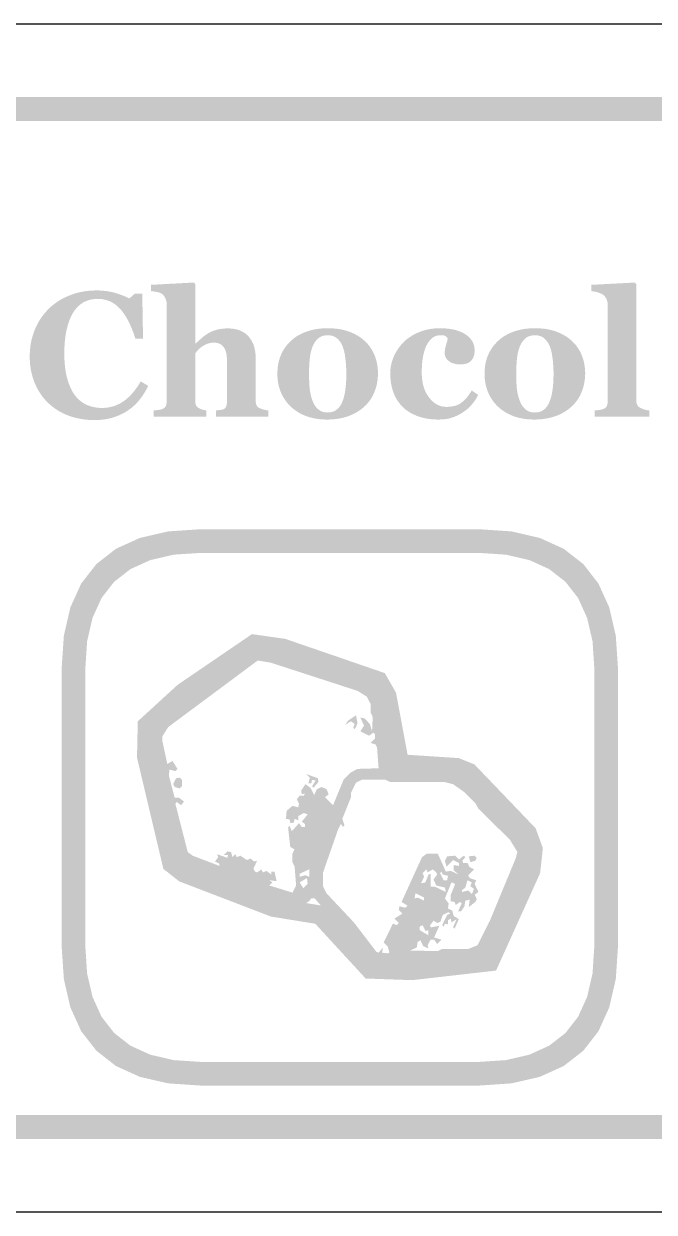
# Model space of a CAD drawing. Header units: millimetres. Extents: x 6 to 594, y 82 to 394.
# Drawn here: x 389.26 to 399.91, y 211.96 to 232.04 of the extents above; entities that cross this region are included whole.
import ezdxf

# ---------------------------------------------------------------- set-up
doc = ezdxf.new("R2010")
doc.units = ezdxf.units.MM
doc.layers.add('CUT', color=1, linetype='Continuous')
doc.layers.add('RASTER', color=7, linetype='Continuous')

msp = doc.modelspace()

# ---------------------------------------------------------------- hatches: boundary and pattern name
at = {"layer": 'RASTER'}
h = msp.add_hatch(color=7, dxfattribs=at)
h.paths.add_polyline_path([(363.8, 228.6), (363.834, 229.116), (363.938, 229.563), (364.109, 229.941), (364.35, 230.25), (364.659, 230.491), (365.038, 230.663), (365.484, 230.766), (366, 230.8), (423.2, 230.8), (423.716, 230.766), (424.163, 230.663), (424.541, 230.491), (424.85, 230.25), (425.091, 229.941), (425.263, 229.563), (425.366, 229.116), (425.4, 228.6), (425.4, 215.4), (425.366, 214.884), (425.263, 214.438), (425.091, 214.059), (424.85, 213.75), (424.541, 213.509), (424.163, 213.337), (423.716, 213.234), (423.2, 213.2), (366, 213.2), (365.484, 213.234), (365.038, 213.337), (364.659, 213.509), (364.35, 213.75), (364.109, 214.059), (363.938, 214.438), (363.834, 214.884), (363.8, 215.4)])
h.paths.add_polyline_path([(364.2, 228.6), (364.2, 215.4), (364.228, 214.978), (364.313, 214.613), (364.453, 214.303), (364.65, 214.05), (364.903, 213.853), (365.213, 213.712), (365.578, 213.628), (366, 213.6), (423.2, 213.6), (423.622, 213.628), (423.988, 213.712), (424.297, 213.853), (424.55, 214.05), (424.747, 214.303), (424.888, 214.613), (424.972, 214.978), (425, 215.4), (425, 228.6), (424.972, 229.022), (424.888, 229.388), (424.747, 229.697), (424.55, 229.95), (424.297, 230.147), (423.988, 230.288), (423.622, 230.372), (423.2, 230.4), (366, 230.4), (365.578, 230.372), (365.213, 230.288), (364.903, 230.147), (364.65, 229.95), (364.453, 229.697), (364.313, 229.388), (364.228, 229.022), (364.2, 228.6)])
for points in [[(390.447, 225.344), (390.39, 225.345), (390.335, 225.349), (390.28, 225.355), (390.226, 225.363), (390.173, 225.373), (390.121, 225.386), (390.07, 225.401), (390.019, 225.418), (389.97, 225.438), (389.923, 225.459), (389.877, 225.483), (389.833, 225.509), (389.79, 225.537), (389.749, 225.567), (389.71, 225.599), (389.672, 225.633), (389.637, 225.668), (389.604, 225.706), (389.572, 225.745), (389.543, 225.787), (389.515, 225.83), (389.489, 225.876), (389.466, 225.924), (389.444, 225.973), (389.424, 226.025), (389.407, 226.077), (389.393, 226.131), (389.381, 226.186), (389.372, 226.243), (389.365, 226.3), (389.362, 226.359), (389.36, 226.42), (389.362, 226.479), (389.366, 226.538), (389.372, 226.596), (389.381, 226.652), (389.393, 226.708), (389.408, 226.762), (389.425, 226.815), (389.444, 226.867), (389.467, 226.918), (389.491, 226.967), (389.517, 227.014), (389.546, 227.059), (389.576, 227.103), (389.609, 227.145), (389.644, 227.185), (389.681, 227.224), (389.719, 227.26), (389.76, 227.294), (389.802, 227.325), (389.845, 227.355), (389.891, 227.383), (389.939, 227.408), (389.989, 227.432), (390.04, 227.453), (390.093, 227.472), (390.147, 227.489), (390.201, 227.503), (390.257, 227.514), (390.313, 227.523), (390.371, 227.529), (390.429, 227.533), (390.488, 227.534), (390.531, 227.534), (390.573, 227.532), (390.613, 227.528), (390.653, 227.524), (390.692, 227.518), (390.73, 227.511), (390.767, 227.502), (390.803, 227.493), (390.838, 227.482), (390.871, 227.471), (390.904, 227.46), (390.934, 227.448), (390.964, 227.436), (390.992, 227.424), (391.018, 227.411), (391.043, 227.398), (391.134, 227.479), (391.262, 227.479), (391.275, 226.72), (391.146, 226.72), (391.118, 226.804), (391.088, 226.882), (391.057, 226.954), (391.025, 227.021), (390.991, 227.082), (390.956, 227.137), (390.92, 227.186), (390.882, 227.23), (390.843, 227.268), (390.801, 227.301), (390.757, 227.329), (390.712, 227.352), (390.664, 227.369), (390.614, 227.382), (390.561, 227.39), (390.507, 227.392), (390.44, 227.388), (390.378, 227.377), (390.319, 227.358), (390.265, 227.332), (390.214, 227.297), (390.168, 227.256), (390.126, 227.207), (390.088, 227.15), (390.055, 227.086), (390.025, 227.016), (390.001, 226.94), (389.981, 226.858), (389.965, 226.77), (389.954, 226.676), (389.947, 226.576), (389.945, 226.469), (389.945, 226.409), (389.948, 226.35), (389.952, 226.294), (389.957, 226.24), (389.964, 226.188), (389.972, 226.139), (389.982, 226.092), (389.994, 226.047), (390.007, 226.004), (390.02, 225.963), (390.035, 225.925), (390.05, 225.889), (390.067, 225.855), (390.084, 225.822), (390.103, 225.793), (390.122, 225.765), (390.144, 225.738), (390.166, 225.713), (390.19, 225.69), (390.215, 225.668), (390.24, 225.649), (390.267, 225.631), (390.294, 225.615), (390.323, 225.601), (390.352, 225.589), (390.382, 225.579), (390.413, 225.57), (390.445, 225.562), (390.477, 225.557), (390.51, 225.553), (390.544, 225.55), (390.579, 225.549), (390.63, 225.551), (390.679, 225.556), (390.727, 225.565), (390.773, 225.577), (390.818, 225.593), (390.861, 225.612), (390.904, 225.635), (390.944, 225.661), (390.984, 225.69), (391.023, 225.724), (391.061, 225.76), (391.098, 225.801), (391.134, 225.845), (391.169, 225.892), (391.203, 225.943), (391.237, 225.998), (391.363, 225.921), (391.347, 225.89), (391.33, 225.859), (391.313, 225.829), (391.295, 225.799), (391.277, 225.771), (391.258, 225.743), (391.239, 225.717), (391.219, 225.691), (391.199, 225.666), (391.177, 225.642), (391.155, 225.618), (391.132, 225.596), (391.109, 225.575), (391.084, 225.554), (391.059, 225.534), (391.033, 225.516), (391.004, 225.496), (390.974, 225.478), (390.943, 225.46), (390.911, 225.444), (390.879, 225.429), (390.846, 225.415), (390.812, 225.402), (390.777, 225.39), (390.742, 225.379), (390.704, 225.37), (390.665, 225.362), (390.625, 225.356), (390.583, 225.351), (390.539, 225.347), (390.494, 225.345), (390.447, 225.344)], [(393.392, 225.4), (392.51, 225.4), (392.51, 225.507), (392.517, 225.508), (392.525, 225.508), (392.533, 225.509), (392.542, 225.51), (392.55, 225.511), (392.559, 225.512), (392.569, 225.513), (392.579, 225.514), (392.588, 225.515), (392.597, 225.517), (392.605, 225.518), (392.613, 225.52), (392.62, 225.522), (392.626, 225.524), (392.632, 225.526), (392.637, 225.529), (392.645, 225.533), (392.651, 225.538), (392.658, 225.543), (392.663, 225.549), (392.668, 225.555), (392.673, 225.561), (392.677, 225.568), (392.68, 225.576), (392.683, 225.584), (392.686, 225.593), (392.688, 225.603), (392.69, 225.614), (392.691, 225.626), (392.692, 225.638), (392.693, 225.652), (392.693, 225.667), (392.693, 226.352), (392.692, 226.389), (392.689, 226.423), (392.685, 226.455), (392.679, 226.484), (392.671, 226.511), (392.661, 226.536), (392.65, 226.558), (392.636, 226.578), (392.622, 226.595), (392.605, 226.61), (392.587, 226.623), (392.568, 226.634), (392.547, 226.642), (392.525, 226.648), (392.501, 226.651), (392.476, 226.652), (392.461, 226.652), (392.447, 226.651), (392.433, 226.65), (392.419, 226.648), (392.406, 226.646), (392.393, 226.643), (392.38, 226.639), (392.367, 226.635), (392.354, 226.63), (392.342, 226.625), (392.329, 226.619), (392.317, 226.613), (392.305, 226.607), (392.292, 226.599), (392.28, 226.592), (392.268, 226.584), (392.258, 226.576), (392.248, 226.569), (392.238, 226.561), (392.23, 226.554), (392.221, 226.546), (392.214, 226.539), (392.207, 226.531), (392.2, 226.524), (392.194, 226.516), (392.188, 226.509), (392.182, 226.501), (392.176, 226.495), (392.171, 226.488), (392.166, 226.482), (392.161, 226.475), (392.157, 226.469), (392.157, 225.683), (392.157, 225.67), (392.157, 225.657), (392.158, 225.645), (392.16, 225.634), (392.162, 225.624), (392.164, 225.614), (392.167, 225.605), (392.17, 225.597), (392.173, 225.589), (392.178, 225.582), (392.183, 225.575), (392.189, 225.568), (392.195, 225.562), (392.203, 225.556), (392.211, 225.55), (392.22, 225.545), (392.225, 225.542), (392.231, 225.539), (392.238, 225.536), (392.245, 225.533), (392.253, 225.53), (392.26, 225.527), (392.269, 225.524), (392.277, 225.522), (392.286, 225.519), (392.295, 225.517), (392.304, 225.515), (392.313, 225.513), (392.321, 225.511), (392.33, 225.509), (392.339, 225.508), (392.347, 225.507), (392.347, 225.4), (391.456, 225.4), (391.456, 225.507), (391.466, 225.508), (391.475, 225.508), (391.485, 225.509), (391.494, 225.51), (391.503, 225.511), (391.512, 225.512), (391.521, 225.513), (391.53, 225.514), (391.539, 225.515), (391.548, 225.517), (391.556, 225.518), (391.564, 225.52), (391.572, 225.522), (391.58, 225.524), (391.587, 225.526), (391.594, 225.529), (391.605, 225.534), (391.616, 225.539), (391.625, 225.544), (391.634, 225.55), (391.641, 225.557), (391.648, 225.564), (391.653, 225.571), (391.658, 225.579), (391.662, 225.588), (391.665, 225.597), (391.668, 225.607), (391.67, 225.618), (391.672, 225.629), (391.674, 225.641), (391.674, 225.653), (391.675, 225.667), (391.675, 227.3), (391.674, 227.312), (391.673, 227.324), (391.672, 227.336), (391.669, 227.348), (391.666, 227.361), (391.662, 227.374), (391.658, 227.386), (391.653, 227.4), (391.647, 227.412), (391.641, 227.424), (391.634, 227.435), (391.626, 227.446), (391.618, 227.455), (391.61, 227.464), (391.601, 227.472), (391.591, 227.479), (391.583, 227.483), (391.575, 227.488), (391.566, 227.492), (391.555, 227.496), (391.544, 227.499), (391.532, 227.503), (391.52, 227.506), (391.506, 227.509), (391.493, 227.511), (391.479, 227.514), (391.466, 227.516), (391.454, 227.518), (391.441, 227.519), (391.429, 227.521), (391.418, 227.522), (391.407, 227.523), (391.407, 227.629), (392.135, 227.668), (392.157, 227.644), (392.157, 226.636), (392.163, 226.636), (392.176, 226.649), (392.19, 226.661), (392.203, 226.672), (392.215, 226.684), (392.228, 226.695), (392.24, 226.706), (392.252, 226.716), (392.263, 226.726), (392.274, 226.736), (392.286, 226.747), (392.299, 226.757), (392.312, 226.767), (392.326, 226.777), (392.341, 226.787), (392.356, 226.797), (392.372, 226.808), (392.386, 226.816), (392.401, 226.825), (392.417, 226.833), (392.434, 226.84), (392.453, 226.848), (392.472, 226.855), (392.492, 226.861), (392.513, 226.868), (392.535, 226.874), (392.558, 226.879), (392.581, 226.883), (392.604, 226.886), (392.628, 226.889), (392.652, 226.891), (392.677, 226.892), (392.702, 226.893), (392.759, 226.891), (392.813, 226.884), (392.863, 226.874), (392.909, 226.859), (392.952, 226.839), (392.991, 226.816), (393.027, 226.788), (393.058, 226.756), (393.086, 226.721), (393.11, 226.683), (393.131, 226.642), (393.148, 226.599), (393.161, 226.552), (393.17, 226.503), (393.176, 226.452), (393.178, 226.398), (393.178, 225.68), (393.178, 225.667), (393.179, 225.654), (393.18, 225.642), (393.182, 225.631), (393.184, 225.621), (393.187, 225.611), (393.19, 225.602), (393.194, 225.593), (393.198, 225.586), (393.204, 225.578), (393.21, 225.571), (393.217, 225.564), (393.225, 225.558), (393.234, 225.552), (393.243, 225.547), (393.254, 225.542), (393.26, 225.539), (393.267, 225.536), (393.274, 225.534), (393.282, 225.531), (393.289, 225.529), (393.297, 225.526), (393.304, 225.524), (393.312, 225.522), (393.321, 225.519), (393.329, 225.517), (393.339, 225.515), (393.348, 225.514), (393.358, 225.512), (393.369, 225.51), (393.38, 225.508), (393.392, 225.507)], [(399.827, 225.4), (398.908, 225.4), (398.908, 225.507), (398.918, 225.508), (398.927, 225.508), (398.936, 225.509), (398.946, 225.51), (398.955, 225.511), (398.964, 225.512), (398.973, 225.513), (398.982, 225.514), (398.991, 225.515), (399, 225.517), (399.008, 225.518), (399.016, 225.52), (399.024, 225.522), (399.031, 225.524), (399.039, 225.526), (399.046, 225.529), (399.057, 225.534), (399.067, 225.539), (399.077, 225.544), (399.085, 225.55), (399.093, 225.557), (399.099, 225.564), (399.105, 225.571), (399.11, 225.579), (399.113, 225.588), (399.117, 225.597), (399.12, 225.607), (399.122, 225.618), (399.124, 225.629), (399.125, 225.641), (399.126, 225.653), (399.126, 225.667), (399.126, 227.29), (399.126, 227.303), (399.125, 227.317), (399.123, 227.33), (399.121, 227.343), (399.117, 227.356), (399.114, 227.369), (399.109, 227.381), (399.104, 227.393), (399.098, 227.404), (399.091, 227.415), (399.084, 227.425), (399.077, 227.435), (399.069, 227.444), (399.061, 227.452), (399.052, 227.459), (399.043, 227.465), (399.035, 227.47), (399.026, 227.475), (399.017, 227.48), (399.006, 227.484), (398.995, 227.489), (398.982, 227.493), (398.969, 227.498), (398.954, 227.502), (398.94, 227.506), (398.925, 227.51), (398.912, 227.513), (398.898, 227.516), (398.886, 227.518), (398.873, 227.52), (398.861, 227.522), (398.85, 227.523), (398.85, 227.629), (399.586, 227.668), (399.608, 227.644), (399.608, 225.686), (399.609, 225.672), (399.609, 225.66), (399.611, 225.648), (399.613, 225.637), (399.616, 225.626), (399.619, 225.616), (399.623, 225.606), (399.627, 225.598), (399.632, 225.59), (399.638, 225.582), (399.645, 225.575), (399.652, 225.568), (399.66, 225.561), (399.669, 225.555), (399.679, 225.55), (399.689, 225.545), (399.696, 225.542), (399.704, 225.539), (399.711, 225.536), (399.719, 225.533), (399.727, 225.53), (399.734, 225.527), (399.742, 225.524), (399.75, 225.522), (399.759, 225.519), (399.767, 225.517), (399.776, 225.515), (399.786, 225.513), (399.795, 225.511), (399.805, 225.509), (399.816, 225.508), (399.827, 225.507)], [(396.27, 225.353), (396.22, 225.354), (396.171, 225.357), (396.124, 225.361), (396.078, 225.368), (396.034, 225.376), (395.991, 225.386), (395.95, 225.399), (395.91, 225.412), (395.872, 225.428), (395.836, 225.445), (395.801, 225.463), (395.768, 225.483), (395.737, 225.503), (395.707, 225.526), (395.679, 225.549), (395.653, 225.574), (395.629, 225.601), (395.606, 225.629), (395.585, 225.658), (395.565, 225.688), (395.547, 225.719), (395.53, 225.752), (395.516, 225.785), (395.502, 225.82), (395.491, 225.856), (395.481, 225.893), (395.472, 225.93), (395.465, 225.969), (395.46, 226.008), (395.456, 226.048), (395.453, 226.088), (395.453, 226.129), (395.453, 226.167), (395.456, 226.205), (395.461, 226.242), (395.468, 226.278), (395.476, 226.314), (395.487, 226.35), (395.499, 226.385), (395.513, 226.42), (395.529, 226.453), (395.546, 226.486), (395.565, 226.518), (395.585, 226.549), (395.606, 226.578), (395.629, 226.607), (395.653, 226.635), (395.678, 226.661), (395.706, 226.687), (395.735, 226.712), (395.766, 226.735), (395.798, 226.757), (395.832, 226.778), (395.868, 226.797), (395.905, 226.815), (395.944, 226.832), (395.984, 226.847), (396.026, 226.86), (396.068, 226.871), (396.111, 226.88), (396.156, 226.887), (396.201, 226.892), (396.247, 226.895), (396.295, 226.896), (396.36, 226.894), (396.423, 226.889), (396.481, 226.881), (396.536, 226.87), (396.588, 226.856), (396.636, 226.838), (396.68, 226.818), (396.721, 226.794), (396.758, 226.767), (396.79, 226.738), (396.817, 226.707), (396.839, 226.674), (396.856, 226.639), (396.868, 226.601), (396.875, 226.561), (396.878, 226.519), (396.877, 226.493), (396.874, 226.469), (396.87, 226.446), (396.864, 226.424), (396.856, 226.403), (396.847, 226.384), (396.835, 226.366), (396.822, 226.349), (396.807, 226.334), (396.789, 226.321), (396.769, 226.31), (396.746, 226.301), (396.721, 226.294), (396.693, 226.289), (396.663, 226.286), (396.63, 226.285), (396.603, 226.286), (396.578, 226.288), (396.553, 226.292), (396.529, 226.298), (396.507, 226.305), (396.486, 226.314), (396.465, 226.325), (396.446, 226.338), (396.429, 226.351), (396.414, 226.366), (396.401, 226.382), (396.391, 226.398), (396.383, 226.416), (396.377, 226.435), (396.374, 226.454), (396.372, 226.475), (396.373, 226.493), (396.374, 226.511), (396.376, 226.529), (396.378, 226.547), (396.382, 226.564), (396.386, 226.582), (396.39, 226.6), (396.396, 226.617), (396.401, 226.634), (396.406, 226.65), (396.411, 226.665), (396.415, 226.679), (396.418, 226.692), (396.42, 226.704), (396.422, 226.715), (396.424, 226.724), (396.42, 226.731), (396.415, 226.737), (396.41, 226.742), (396.405, 226.747), (396.4, 226.752), (396.395, 226.757), (396.389, 226.761), (396.383, 226.765), (396.376, 226.768), (396.369, 226.771), (396.36, 226.773), (396.351, 226.775), (396.341, 226.776), (396.33, 226.778), (396.318, 226.778), (396.305, 226.778), (396.289, 226.778), (396.273, 226.776), (396.257, 226.774), (396.242, 226.771), (396.227, 226.766), (396.213, 226.761), (396.199, 226.755), (396.185, 226.748), (396.172, 226.739), (396.158, 226.729), (396.145, 226.718), (396.133, 226.705), (396.12, 226.691), (396.108, 226.675), (396.096, 226.658), (396.084, 226.639), (396.073, 226.62), (396.062, 226.6), (396.052, 226.577), (396.043, 226.554), (396.034, 226.528), (396.026, 226.501), (396.018, 226.473), (396.011, 226.443), (396.005, 226.411), (396, 226.378), (395.995, 226.344), (395.991, 226.307), (395.988, 226.27), (395.986, 226.23), (395.985, 226.19), (395.984, 226.147), (395.986, 226.083), (395.992, 226.023), (396.001, 225.966), (396.015, 225.912), (396.032, 225.861), (396.053, 225.813), (396.078, 225.768), (396.107, 225.727), (396.138, 225.689), (396.171, 225.657), (396.205, 225.629), (396.241, 225.607), (396.278, 225.589), (396.317, 225.577), (396.357, 225.569), (396.399, 225.567), (396.438, 225.568), (396.476, 225.572), (396.511, 225.577), (396.545, 225.585), (396.576, 225.595), (396.605, 225.608), (396.632, 225.623), (396.657, 225.64), (396.681, 225.659), (396.704, 225.68), (396.726, 225.702), (396.748, 225.727), (396.769, 225.754), (396.789, 225.782), (396.809, 225.813), (396.828, 225.845), (396.938, 225.769), (396.926, 225.747), (396.914, 225.725), (396.901, 225.704), (396.888, 225.684), (396.874, 225.663), (396.86, 225.644), (396.845, 225.625), (396.829, 225.606), (396.813, 225.588), (396.796, 225.57), (396.779, 225.553), (396.76, 225.536), (396.741, 225.52), (396.721, 225.504), (396.7, 225.489), (396.679, 225.475), (396.655, 225.46), (396.632, 225.447), (396.609, 225.434), (396.586, 225.422), (396.562, 225.411), (396.539, 225.401), (396.515, 225.392), (396.491, 225.384), (396.467, 225.377), (396.442, 225.37), (396.415, 225.365), (396.388, 225.361), (396.36, 225.357), (396.331, 225.355), (396.301, 225.354), (396.27, 225.353)]]:
    msp.add_hatch(color=7, dxfattribs=at).paths.add_polyline_path(points)
h = msp.add_hatch(color=7, dxfattribs=at)
h.paths.add_polyline_path([(395.022, 226.68), (395.048, 226.654), (395.073, 226.627), (395.096, 226.599), (395.117, 226.569), (395.137, 226.538), (395.156, 226.506), (395.172, 226.473), (395.187, 226.439), (395.201, 226.403), (395.212, 226.367), (395.222, 226.33), (395.23, 226.292), (395.236, 226.254), (395.241, 226.214), (395.244, 226.175), (395.245, 226.134), (395.244, 226.094), (395.241, 226.054), (395.237, 226.015), (395.23, 225.976), (395.223, 225.938), (395.213, 225.9), (395.201, 225.863), (395.188, 225.827), (395.173, 225.792), (395.157, 225.757), (395.139, 225.725), (395.119, 225.693), (395.097, 225.663), (395.074, 225.634), (395.05, 225.606), (395.023, 225.58), (394.994, 225.554), (394.963, 225.528), (394.93, 225.505), (394.896, 225.483), (394.861, 225.463), (394.825, 225.444), (394.787, 225.427), (394.747, 225.412), (394.706, 225.398), (394.664, 225.386), (394.62, 225.376), (394.575, 225.368), (394.529, 225.361), (394.481, 225.357), (394.431, 225.354), (394.38, 225.353), (394.336, 225.354), (394.293, 225.356), (394.25, 225.36), (394.209, 225.366), (394.168, 225.373), (394.128, 225.382), (394.089, 225.392), (394.051, 225.404), (394.014, 225.418), (393.978, 225.433), (393.944, 225.45), (393.91, 225.468), (393.877, 225.489), (393.846, 225.51), (393.815, 225.533), (393.786, 225.558), (393.758, 225.583), (393.733, 225.61), (393.709, 225.638), (393.686, 225.668), (393.665, 225.699), (393.645, 225.731), (393.627, 225.765), (393.61, 225.801), (393.595, 225.837), (393.582, 225.875), (393.57, 225.914), (393.561, 225.954), (393.554, 225.994), (393.549, 226.036), (393.546, 226.079), (393.545, 226.124), (393.546, 226.167), (393.549, 226.209), (393.553, 226.25), (393.559, 226.29), (393.567, 226.328), (393.577, 226.365), (393.588, 226.402), (393.602, 226.436), (393.617, 226.47), (393.633, 226.503), (393.652, 226.535), (393.672, 226.566), (393.694, 226.596), (393.718, 226.625), (393.744, 226.653), (393.771, 226.68), (393.799, 226.705), (393.828, 226.729), (393.859, 226.751), (393.892, 226.771), (393.926, 226.79), (393.962, 226.808), (393.999, 226.824), (394.038, 226.839), (394.079, 226.852), (394.12, 226.864), (394.163, 226.874), (394.207, 226.882), (394.251, 226.888), (394.298, 226.892), (394.345, 226.895), (394.393, 226.896), (394.444, 226.895), (394.493, 226.892), (394.54, 226.888), (394.586, 226.882), (394.631, 226.874), (394.673, 226.864), (394.715, 226.852), (394.755, 226.839), (394.793, 226.824), (394.83, 226.808), (394.865, 226.79), (394.899, 226.771), (394.932, 226.751), (394.963, 226.729), (394.993, 226.705), (395.022, 226.68)])
h.paths.add_polyline_path([(394.647, 225.665), (394.655, 225.686), (394.662, 225.708), (394.669, 225.732), (394.675, 225.756), (394.681, 225.781), (394.686, 225.808), (394.69, 225.836), (394.694, 225.864), (394.698, 225.894), (394.701, 225.925), (394.704, 225.958), (394.706, 225.991), (394.708, 226.026), (394.709, 226.062), (394.71, 226.099), (394.71, 226.137), (394.71, 226.163), (394.709, 226.19), (394.708, 226.218), (394.706, 226.247), (394.704, 226.276), (394.702, 226.307), (394.699, 226.339), (394.695, 226.371), (394.691, 226.403), (394.687, 226.434), (394.682, 226.462), (394.677, 226.489), (394.671, 226.514), (394.665, 226.538), (394.658, 226.559), (394.651, 226.579), (394.642, 226.602), (394.632, 226.623), (394.621, 226.643), (394.609, 226.662), (394.597, 226.679), (394.583, 226.695), (394.569, 226.71), (394.554, 226.724), (394.538, 226.737), (394.521, 226.747), (394.503, 226.756), (394.483, 226.764), (394.463, 226.77), (394.442, 226.774), (394.42, 226.776), (394.396, 226.777), (394.371, 226.776), (394.347, 226.773), (394.324, 226.769), (394.303, 226.763), (394.283, 226.755), (394.264, 226.745), (394.246, 226.733), (394.23, 226.72), (394.215, 226.705), (394.201, 226.689), (394.187, 226.672), (394.175, 226.654), (394.163, 226.635), (394.153, 226.615), (394.143, 226.594), (394.134, 226.572), (394.127, 226.551), (394.12, 226.528), (394.114, 226.505), (394.108, 226.481), (394.103, 226.456), (394.099, 226.431), (394.095, 226.404), (394.092, 226.376), (394.089, 226.348), (394.087, 226.32), (394.085, 226.291), (394.083, 226.262), (394.082, 226.233), (394.081, 226.203), (394.08, 226.173), (394.08, 226.143), (394.08, 226.104), (394.081, 226.066), (394.081, 226.031), (394.083, 225.997), (394.084, 225.965), (394.086, 225.934), (394.088, 225.905), (394.09, 225.878), (394.093, 225.852), (394.097, 225.826), (394.102, 225.8), (394.108, 225.773), (394.114, 225.747), (394.122, 225.721), (394.131, 225.694), (394.14, 225.668), (394.149, 225.646), (394.159, 225.625), (394.169, 225.605), (394.181, 225.587), (394.194, 225.569), (394.207, 225.553), (394.221, 225.538), (394.237, 225.525), (394.253, 225.512), (394.27, 225.501), (394.289, 225.492), (394.308, 225.485), (394.329, 225.479), (394.35, 225.475), (394.373, 225.473), (394.396, 225.472), (394.418, 225.473), (394.439, 225.475), (394.459, 225.479), (394.478, 225.484), (394.497, 225.491), (394.514, 225.499), (394.531, 225.509), (394.547, 225.521), (394.563, 225.534), (394.577, 225.548), (394.591, 225.564), (394.604, 225.581), (394.616, 225.6), (394.627, 225.62), (394.637, 225.642), (394.647, 225.665)])
h = msp.add_hatch(color=7, dxfattribs=at)
h.paths.add_polyline_path([(398.523, 226.68), (398.549, 226.654), (398.574, 226.627), (398.597, 226.599), (398.618, 226.569), (398.638, 226.538), (398.657, 226.506), (398.673, 226.473), (398.688, 226.439), (398.702, 226.403), (398.713, 226.367), (398.723, 226.33), (398.731, 226.292), (398.737, 226.254), (398.742, 226.214), (398.745, 226.175), (398.746, 226.134), (398.745, 226.094), (398.742, 226.054), (398.738, 226.015), (398.731, 225.976), (398.723, 225.938), (398.714, 225.9), (398.702, 225.863), (398.689, 225.827), (398.674, 225.792), (398.658, 225.757), (398.64, 225.725), (398.62, 225.693), (398.598, 225.663), (398.575, 225.634), (398.551, 225.606), (398.524, 225.58), (398.495, 225.554), (398.464, 225.528), (398.431, 225.505), (398.397, 225.483), (398.362, 225.463), (398.326, 225.444), (398.288, 225.427), (398.248, 225.412), (398.207, 225.398), (398.165, 225.386), (398.121, 225.376), (398.076, 225.368), (398.03, 225.361), (397.982, 225.357), (397.932, 225.354), (397.881, 225.353), (397.837, 225.354), (397.794, 225.356), (397.751, 225.36), (397.71, 225.366), (397.669, 225.373), (397.629, 225.382), (397.59, 225.392), (397.552, 225.404), (397.515, 225.418), (397.479, 225.433), (397.445, 225.45), (397.411, 225.468), (397.378, 225.489), (397.347, 225.51), (397.316, 225.533), (397.287, 225.558), (397.259, 225.583), (397.234, 225.61), (397.21, 225.638), (397.187, 225.668), (397.166, 225.699), (397.146, 225.731), (397.128, 225.765), (397.111, 225.801), (397.096, 225.837), (397.083, 225.875), (397.071, 225.914), (397.062, 225.954), (397.055, 225.994), (397.05, 226.036), (397.047, 226.079), (397.046, 226.124), (397.047, 226.167), (397.05, 226.209), (397.054, 226.25), (397.06, 226.29), (397.068, 226.328), (397.078, 226.365), (397.089, 226.402), (397.103, 226.436), (397.118, 226.47), (397.134, 226.503), (397.153, 226.535), (397.173, 226.566), (397.195, 226.596), (397.219, 226.625), (397.245, 226.653), (397.272, 226.68), (397.3, 226.705), (397.329, 226.729), (397.36, 226.751), (397.393, 226.771), (397.427, 226.79), (397.463, 226.808), (397.5, 226.824), (397.539, 226.839), (397.58, 226.852), (397.621, 226.864), (397.664, 226.874), (397.707, 226.882), (397.752, 226.888), (397.799, 226.892), (397.846, 226.895), (397.894, 226.896), (397.945, 226.895), (397.994, 226.892), (398.041, 226.888), (398.087, 226.882), (398.132, 226.874), (398.174, 226.864), (398.216, 226.852), (398.256, 226.839), (398.294, 226.824), (398.331, 226.808), (398.366, 226.79), (398.4, 226.771), (398.433, 226.751), (398.464, 226.729), (398.494, 226.705), (398.523, 226.68)])
h.paths.add_polyline_path([(398.148, 225.665), (398.156, 225.686), (398.163, 225.708), (398.17, 225.732), (398.176, 225.756), (398.182, 225.781), (398.187, 225.808), (398.191, 225.836), (398.195, 225.864), (398.199, 225.894), (398.202, 225.925), (398.205, 225.958), (398.207, 225.991), (398.209, 226.026), (398.21, 226.062), (398.211, 226.099), (398.211, 226.137), (398.211, 226.163), (398.21, 226.19), (398.209, 226.218), (398.207, 226.247), (398.205, 226.276), (398.203, 226.307), (398.2, 226.339), (398.196, 226.371), (398.192, 226.403), (398.188, 226.434), (398.183, 226.462), (398.178, 226.489), (398.172, 226.514), (398.166, 226.538), (398.159, 226.559), (398.152, 226.579), (398.143, 226.602), (398.133, 226.623), (398.122, 226.643), (398.11, 226.662), (398.098, 226.679), (398.084, 226.695), (398.07, 226.71), (398.055, 226.724), (398.039, 226.737), (398.022, 226.747), (398.004, 226.756), (397.984, 226.764), (397.964, 226.77), (397.943, 226.774), (397.921, 226.776), (397.897, 226.777), (397.872, 226.776), (397.848, 226.773), (397.825, 226.769), (397.804, 226.763), (397.784, 226.755), (397.765, 226.745), (397.747, 226.733), (397.731, 226.72), (397.716, 226.705), (397.702, 226.689), (397.688, 226.672), (397.676, 226.654), (397.664, 226.635), (397.654, 226.615), (397.644, 226.594), (397.635, 226.572), (397.628, 226.551), (397.621, 226.528), (397.615, 226.505), (397.609, 226.481), (397.604, 226.456), (397.6, 226.431), (397.596, 226.404), (397.593, 226.376), (397.59, 226.348), (397.588, 226.32), (397.586, 226.291), (397.584, 226.262), (397.583, 226.233), (397.582, 226.203), (397.581, 226.173), (397.581, 226.143), (397.581, 226.104), (397.582, 226.066), (397.582, 226.031), (397.584, 225.997), (397.585, 225.965), (397.587, 225.934), (397.589, 225.905), (397.591, 225.878), (397.594, 225.852), (397.598, 225.826), (397.603, 225.8), (397.609, 225.773), (397.615, 225.747), (397.623, 225.721), (397.632, 225.694), (397.641, 225.668), (397.65, 225.646), (397.66, 225.625), (397.67, 225.605), (397.682, 225.587), (397.695, 225.569), (397.708, 225.553), (397.722, 225.538), (397.738, 225.525), (397.754, 225.512), (397.771, 225.501), (397.79, 225.492), (397.809, 225.485), (397.83, 225.479), (397.851, 225.475), (397.874, 225.473), (397.897, 225.472), (397.919, 225.473), (397.94, 225.475), (397.96, 225.479), (397.979, 225.484), (397.997, 225.491), (398.015, 225.499), (398.032, 225.509), (398.048, 225.521), (398.064, 225.534), (398.078, 225.548), (398.092, 225.564), (398.105, 225.581), (398.117, 225.6), (398.128, 225.62), (398.138, 225.642), (398.148, 225.665)])
h = msp.add_hatch(color=7, dxfattribs=at)
h.paths.add_polyline_path([(389.9, 221.15), (389.937, 221.701), (390.047, 222.178), (390.23, 222.582), (390.488, 222.913), (390.818, 223.17), (391.222, 223.353), (391.699, 223.463), (392.25, 223.5), (396.95, 223.5), (397.501, 223.463), (397.978, 223.353), (398.382, 223.17), (398.713, 222.913), (398.97, 222.582), (399.153, 222.178), (399.263, 221.701), (399.3, 221.15), (399.3, 216.45), (399.263, 215.899), (399.153, 215.422), (398.97, 215.018), (398.713, 214.687), (398.382, 214.43), (397.978, 214.247), (397.501, 214.137), (396.95, 214.1), (392.25, 214.1), (391.699, 214.137), (391.222, 214.247), (390.818, 214.43), (390.488, 214.688), (390.23, 215.018), (390.047, 215.422), (389.937, 215.899), (389.9, 216.45)])
h.paths.add_polyline_path([(390.3, 221.15), (390.3, 216.45), (390.33, 215.993), (390.422, 215.597), (390.574, 215.262), (390.788, 214.988), (391.062, 214.774), (391.397, 214.622), (391.793, 214.53), (392.25, 214.5), (396.95, 214.5), (397.407, 214.53), (397.803, 214.622), (398.138, 214.774), (398.413, 214.988), (398.626, 215.262), (398.778, 215.597), (398.87, 215.993), (398.9, 216.45), (398.9, 221.15), (398.87, 221.607), (398.778, 222.003), (398.626, 222.338), (398.413, 222.612), (398.138, 222.826), (397.803, 222.978), (397.407, 223.07), (396.95, 223.1), (392.25, 223.1), (391.793, 223.07), (391.397, 222.978), (391.062, 222.826), (390.788, 222.613), (390.574, 222.338), (390.422, 222.003), (390.33, 221.607), (390.3, 221.15)])
h = msp.add_hatch(color=7, dxfattribs=at)
h.paths.add_polyline_path([(393.116, 221.728), (393.68, 221.647), (395.36, 221.069), (395.55, 220.737), (395.745, 219.689), (396.61, 219.633), (396.875, 219.526), (397.908, 218.448), (398.031, 218.113), (397.984, 217.688), (397.24, 216.043), (395.822, 215.881), (395.036, 215.909), (394.185, 216.834), (393.435, 216.956), (391.887, 217.55), (391.619, 217.76), (391.173, 219.641), (391.186, 220.254), (391.857, 220.869)])
h.paths.add_polyline_path([(393.194, 221.393), (392.056, 220.618), (391.503, 220.111), (391.494, 219.676), (391.905, 217.943), (392.047, 217.831), (393.519, 217.267), (394.346, 217.132), (395.181, 216.224), (395.809, 216.201), (397.023, 216.34), (397.671, 217.773), (397.705, 218.073), (397.63, 218.274), (396.691, 219.255), (396.538, 219.317), (395.476, 219.386), (395.245, 220.625), (395.142, 220.806), (393.605, 221.335), (393.194, 221.393)])
h = msp.add_hatch(color=7, dxfattribs=at)
h.paths.add_polyline_path([(393.224, 221.491), (393.287, 221.502), (393.8, 221.355), (395.009, 220.952), (395.204, 220.853), (395.339, 220.586), (395.511, 219.439), (396.512, 219.413), (396.67, 219.351), (396.963, 219.094), (397.087, 218.925), (397.622, 218.398), (397.732, 218.251), (397.795, 218.13), (397.795, 217.91), (397.073, 216.25), (396.805, 216.188), (395.926, 216.151), (395.852, 216.114), (395.193, 216.114), (394.925, 216.36), (394.874, 216.455), (394.705, 216.616), (394.654, 216.712), (394.177, 217.261), (394.119, 217.261), (394.067, 217.203), (393.873, 217.104), (393.653, 217.141), (392.114, 217.727), (391.92, 217.826), (391.846, 217.899), (391.747, 218.167), (391.527, 219.266), (391.418, 219.633), (391.381, 220.036), (391.48, 220.23), (391.59, 220.34), (392.909, 221.33)])
h.paths.add_polyline_path([(393.213, 221.282), (391.7, 220.157), (391.601, 219.999), (391.601, 219.926), (391.685, 219.534), (391.773, 219.585), (391.857, 219.45), (391.821, 219.413), (391.722, 219.439), (391.711, 219.34), (391.81, 218.962), (391.883, 218.962), (391.967, 218.9), (391.92, 218.837), (391.846, 218.889), (391.821, 218.863), (392.03, 218.046), (392.114, 217.984), (392.565, 217.811), (392.565, 217.848), (392.491, 217.885), (392.543, 217.958), (392.528, 218.009), (392.7, 217.947), (392.711, 217.995), (392.638, 217.995), (392.7, 218.057), (392.763, 218.046), (392.785, 217.958), (392.836, 218.009), (392.858, 217.958), (392.92, 217.984), (393.03, 217.91), (393.092, 217.936), (393.151, 217.885), (393.202, 217.899), (393.14, 217.764), (393.166, 217.716), (393.202, 217.701), (393.276, 217.753), (393.298, 217.701), (393.36, 217.727), (393.444, 217.665), (393.444, 217.716), (393.496, 217.716), (393.532, 217.555), (393.408, 217.569), (393.459, 217.533), (393.408, 217.481), (393.8, 217.36), (393.862, 217.481), (393.836, 217.8), (393.8, 217.874), (393.8, 218.02), (393.836, 218.093), (393.763, 218.13), (393.726, 218.46), (393.752, 218.486), (393.789, 218.398), (393.91, 218.533), (393.957, 218.471), (394.009, 218.471), (394.009, 218.522), (393.957, 218.559), (394.056, 218.68), (393.994, 218.706), (393.899, 218.654), (393.899, 218.581), (393.836, 218.607), (393.825, 218.544), (393.763, 218.533), (393.752, 218.596), (393.69, 218.607), (393.701, 218.742), (393.8, 218.826), (393.899, 218.801), (393.91, 218.863), (393.873, 218.936), (393.921, 218.999), (393.994, 218.999), (394.009, 219.035), (393.957, 219.021), (393.946, 219.083), (394.02, 219.193), (394.104, 219.131), (394.166, 219.01), (394.214, 219.109), (394.287, 219.145), (394.375, 219.109), (394.412, 219.021), (394.35, 218.973), (394.485, 218.837), (394.668, 219.277), (394.778, 219.387), (394.899, 219.45), (395.255, 219.461), (395.229, 219.816), (395.204, 219.864), (395.119, 219.889), (395.193, 219.963), (395.193, 220.036), (395.167, 220.062), (395.094, 220.01), (394.947, 220.084), (395.009, 220.183), (394.947, 220.318), (395.02, 220.303), (395.108, 220.208), (395.145, 220.084), (395.156, 220.329), (395.119, 220.402), (395.119, 220.549), (395.057, 220.67), (394.899, 220.769), (393.433, 221.245)])
h.paths.add_polyline_path([(394.874, 220.355), (394.899, 220.219), (394.852, 220.12), (394.826, 220.146), (394.852, 220.208), (394.789, 220.256), (394.69, 220.194), (394.742, 220.267)])
h.paths.add_polyline_path([(394.031, 219.365), (394.229, 219.292), (394.24, 219.23), (394.155, 219.131), (394.13, 219.156), (394.192, 219.255), (394.13, 219.266), (394.119, 219.204), (394.067, 219.204), (394.093, 219.303)])
h.paths.add_polyline_path([(391.832, 219.292), (391.894, 219.303), (391.931, 219.266), (391.931, 219.156), (391.894, 219.12), (391.81, 219.145), (391.784, 219.193)])
h.paths.add_polyline_path([(394.973, 219.266), (394.874, 219.219), (394.789, 219.046), (394.789, 218.973), (394.643, 218.607), (394.679, 218.497), (394.654, 218.471), (394.617, 218.522), (394.569, 218.423), (394.313, 217.69), (394.313, 217.47), (394.375, 217.349), (394.837, 216.858), (395.218, 216.36), (395.255, 216.345), (395.328, 216.433), (395.313, 216.345), (395.412, 216.334), (395.438, 216.345), (395.412, 216.444), (395.339, 216.517), (395.497, 216.836), (395.559, 216.811), (395.596, 216.847), (395.522, 216.921), (395.658, 217.005), (395.596, 217.067), (395.607, 217.13), (395.706, 217.104), (395.742, 217.141), (395.643, 217.203), (395.988, 217.958), (396.072, 218.02), (396.255, 218.02), (396.391, 217.716), (396.475, 217.727), (396.611, 217.665), (396.523, 217.738), (396.523, 217.826), (396.611, 217.811), (396.611, 217.863), (396.512, 217.91), (396.402, 217.8), (396.376, 217.899), (396.413, 217.973), (396.549, 217.984), (396.611, 217.921), (396.695, 217.984), (396.721, 217.958), (396.67, 217.899), (396.684, 217.863), (396.757, 217.863), (396.794, 217.789), (396.867, 217.753), (396.768, 217.654), (396.794, 217.606), (396.904, 217.569), (396.878, 217.507), (396.941, 217.371), (396.878, 217.324), (396.915, 217.25), (396.889, 217.203), (396.779, 217.115), (396.794, 217.24), (396.721, 217.225), (396.706, 217.13), (396.648, 217.042), (396.596, 217.042), (396.659, 217.177), (396.633, 217.203), (396.56, 217.152), (396.538, 217.203), (396.475, 217.214), (396.475, 217.324), (396.549, 217.507), (396.486, 217.533), (396.376, 217.261), (396.439, 217.177), (396.428, 217.093), (396.501, 217.056), (396.523, 216.968), (396.611, 216.91), (396.538, 216.748), (396.512, 216.774), (396.574, 216.91), (396.486, 216.858), (396.475, 216.921), (396.428, 216.895), (396.428, 216.822), (396.376, 216.836), (396.354, 216.785), (396.329, 216.811), (396.413, 216.983), (396.464, 217.005), (396.439, 217.031), (396.34, 216.983), (396.303, 216.873), (396.255, 216.847), (396.182, 216.884), (396.12, 216.8), (396.145, 216.774), (396.281, 216.8), (396.193, 216.602), (396.318, 216.565), (396.244, 216.492), (396.193, 216.565), (396.134, 216.565), (396.083, 216.47), (396.098, 216.419), (396.01, 216.455), (395.962, 216.554), (395.915, 216.528), (395.9, 216.433), (395.79, 216.382), (396.255, 216.371), (396.329, 216.408), (396.768, 216.408), (396.926, 216.47), (397.135, 216.884), (397.575, 217.947), (397.6, 218.046), (397.476, 218.251), (396.941, 218.779), (396.889, 218.874), (396.706, 219.057), (396.512, 219.193), (396.365, 219.23), (395.449, 219.23), (395.376, 219.266)])
h.paths.add_polyline_path([(396.779, 217.973), (396.878, 217.984), (396.915, 217.947), (396.889, 217.899), (396.805, 217.874)])
h.paths.add_polyline_path([(394.082, 217.753), (393.921, 217.679), (393.921, 217.628), (394.02, 217.654), (394.082, 217.628)])
h.paths.add_polyline_path([(396.061, 217.753), (395.999, 217.69), (396.024, 217.628), (395.973, 217.518), (396.046, 217.533), (396.098, 217.665), (396.134, 217.679), (396.134, 217.459), (396.208, 217.459), (396.391, 217.371), (396.376, 217.445), (396.23, 217.481), (396.182, 217.58), (396.244, 217.665), (396.23, 217.701), (396.171, 217.753), (396.083, 217.701)])
h.paths.add_polyline_path([(396.318, 217.716), (396.292, 217.69), (396.354, 217.569), (396.413, 217.569), (396.428, 217.643), (396.34, 217.665)])
h.paths.add_polyline_path([(394.045, 217.606), (393.921, 217.533), (393.983, 217.434), (394.056, 217.507)])
h.paths.add_polyline_path([(396.757, 217.569), (396.721, 217.445), (396.659, 217.397), (396.67, 217.371), (396.768, 217.397), (396.831, 217.335), (396.867, 217.423), (396.805, 217.47), (396.831, 217.533)])
h.paths.add_polyline_path([(395.878, 217.349), (395.863, 217.261), (395.915, 217.276), (396.024, 217.225), (396.024, 217.276)])
h.paths.add_polyline_path([(395.999, 216.811), (395.951, 216.785), (395.951, 216.726), (396.098, 216.638), (396.098, 216.726), (396.046, 216.712)])

# ---------------------------------------------------------------- linework, layer by layer
at = {"layer": 'CUT'}
for points in [[(365.599, 232.04), (423.601, 232.04)], [(423.601, 211.96), (365.599, 211.96)]]:
    msp.add_lwpolyline(points, dxfattribs=at)

doc.saveas('drawing.dxf')
